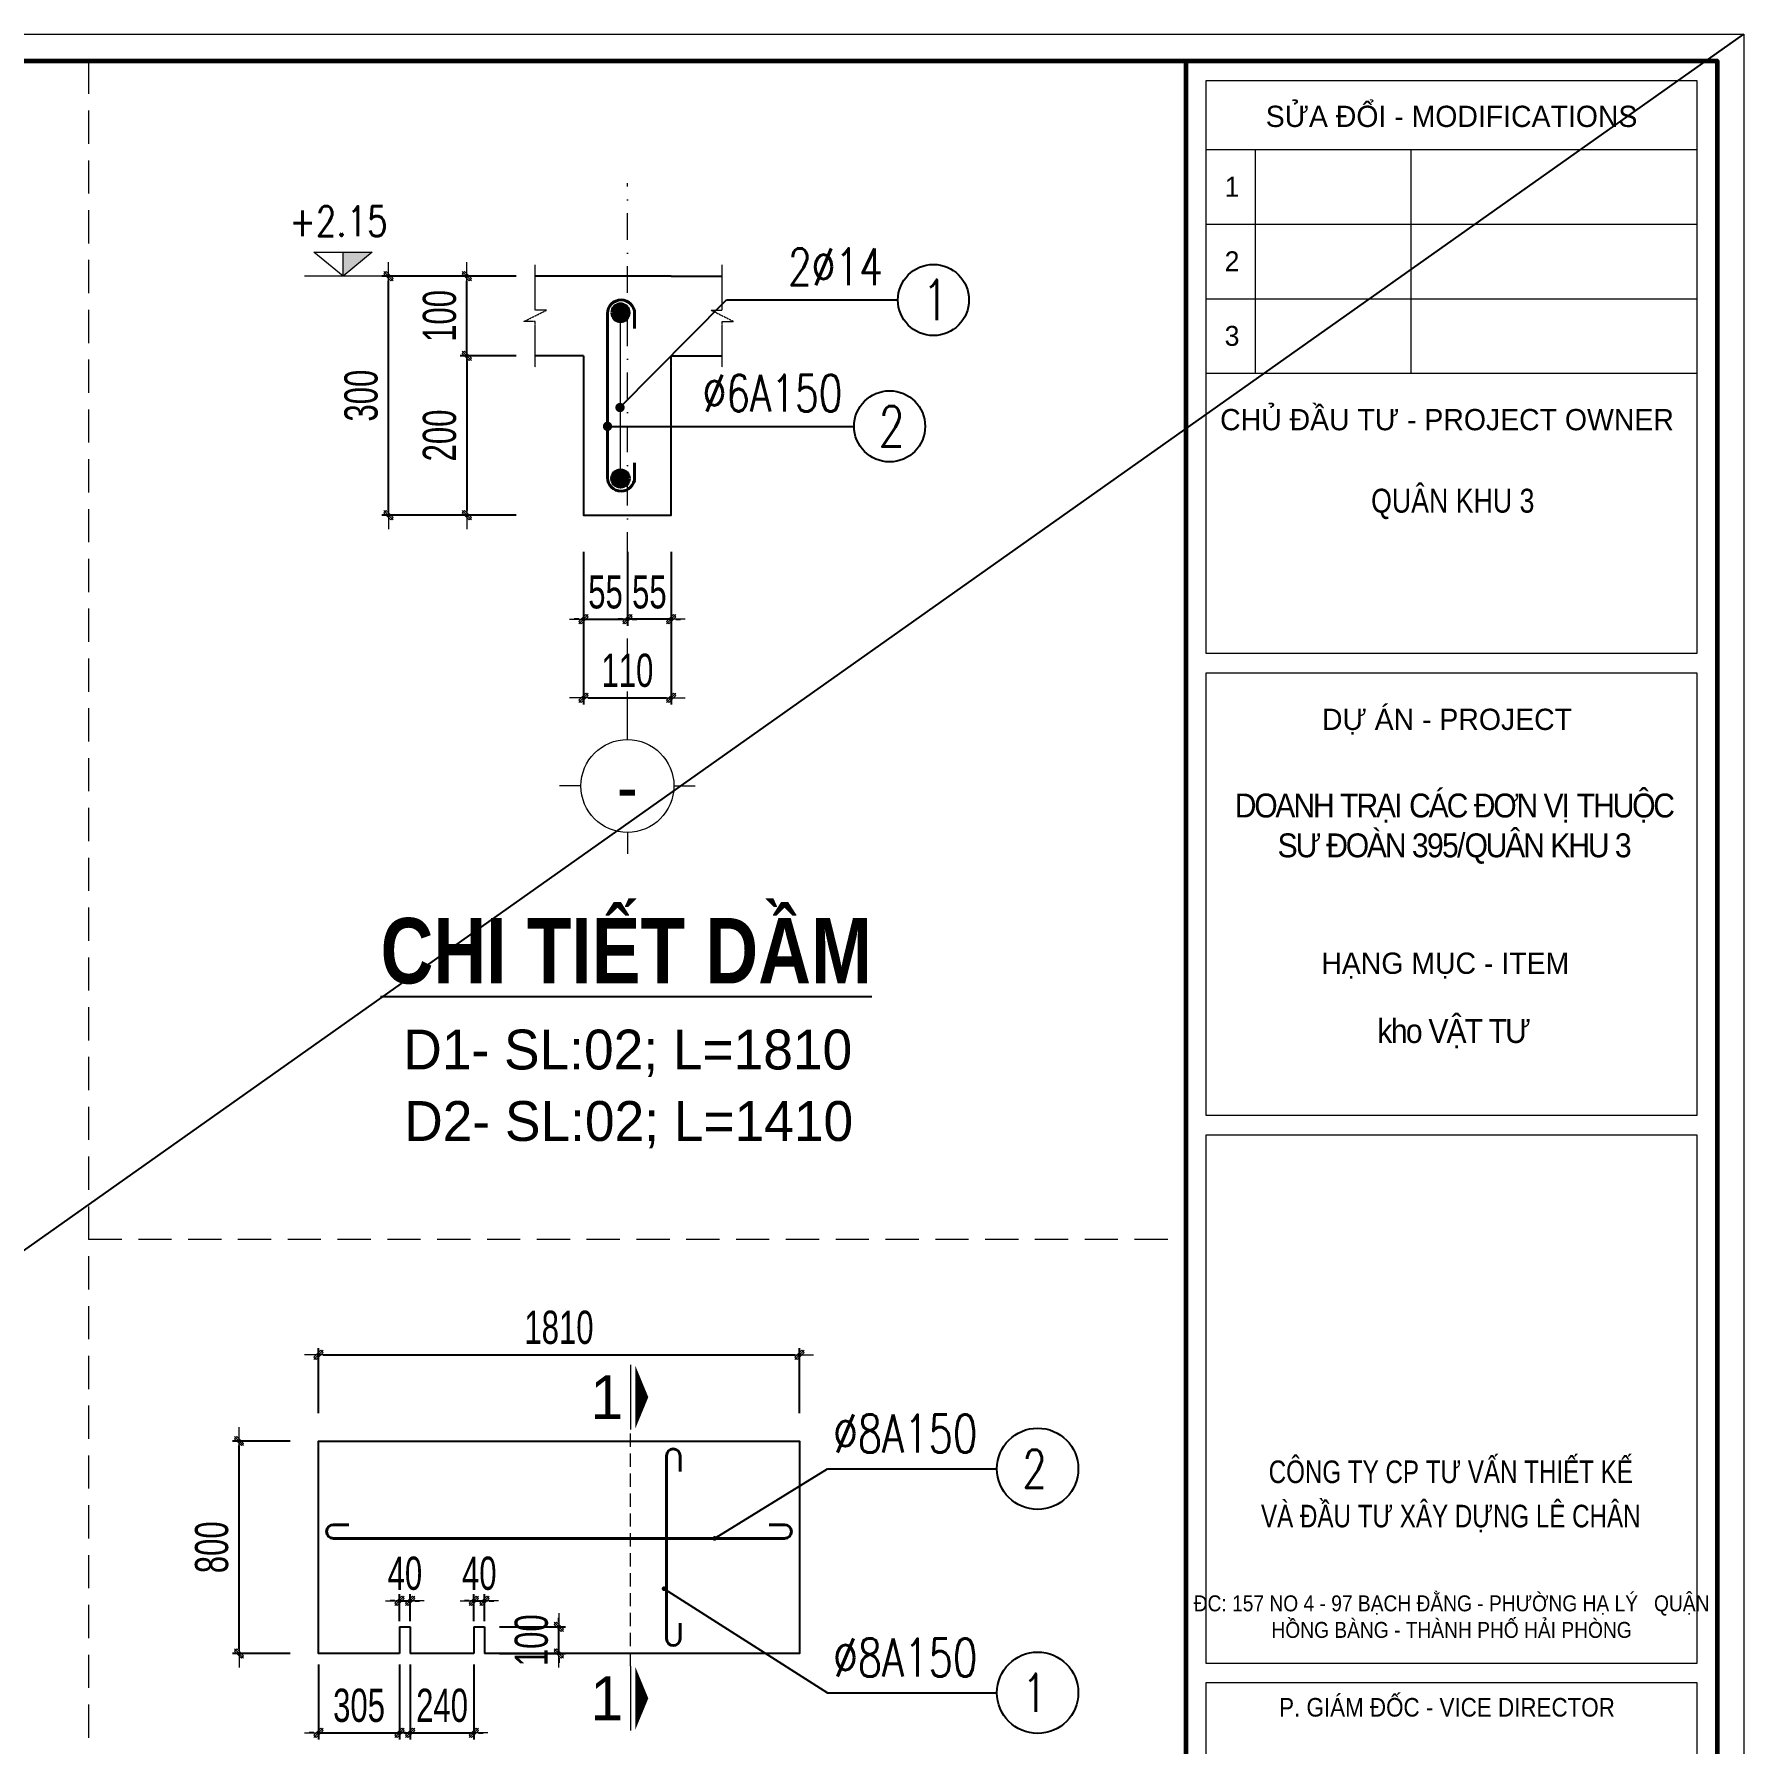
# Model space of a CAD drawing. Header units: millimetres. Extents: x -182770 to 489476, y -561170 to -280028.
# Drawn here: x 344441 to 350876, y -519024 to -512589 of the extents above; entities that cross this region are included whole.
import ezdxf
from ezdxf.enums import TextEntityAlignment as Align

# ---------------------------------------------------------------- set-up
doc = ezdxf.new("R2010")
doc.units = ezdxf.units.MM
doc.header["$MEASUREMENT"] = 0
doc.header["$PDMODE"] = 32
doc.linetypes.add('DASHDOT', pattern=[1, 0.5, -0.25, 0, -0.25])
doc.linetypes.add('HIDDEN', pattern=[0.375, 0.25, -0.125])
doc.layers.get('Defpoints').update_dxf_attribs({"color": 1})
for name, color, linetype, lineweight in [('08. Net Text', 3, 'Continuous', 13), ('Khungten_LCDI', 7, 'Continuous', 5), ('LC Dim', 8, 'Continuous', 18), ('LC ISO', 153, 'Continuous', 13), ('LC Khac', 4, 'Continuous', 9), ('LC MANH DUT', 35, 'HIDDEN', 5), ('LC Net dam2', 6, 'Continuous', 40), ('LC Net dam3', 1, 'Continuous', 60), ('LC Net manh', 133, 'Continuous', 5), ('LC Net thay', 63, 'Continuous', 25), ('LC Net truc', 79, 'DASHDOT', 13), ('LC Text1', 3, 'Continuous', 20), ('LC Text2', 7, 'Continuous', 25), ('MANH', 35, 'HIDDEN', 5)]:
    doc.layers.add(name, color=color, linetype=linetype, lineweight=lineweight)
doc.layers.add('KCS_Plotter', color=11, linetype='Continuous', plot=False)
doc.styles.add('HOATBIF', font='hoatbif.shx', dxfattribs={"width": 0.7})
doc.styles.add('Khungten', font='VHAVAN.TTF', dxfattribs={"width": 0.9, "height": 5000})
doc.styles.add('LC 1', font='VHAVANB.TTF')
doc.styles.add('LC 3', font='vnsimli.shx', dxfattribs={"width": 0.75})
doc.styles.add('LC3', font='VHARIALB.TTF', dxfattribs={"width": 0.8})
doc.styles.add('T1', font='Vnsimli.shx', dxfattribs={"width": 0.8})
doc.styles.add('Text Khung Ten', font='VHAVAN.TTF')
doc.styles.add('Title', font='VHBLACK.TTF', dxfattribs={"width": 0.8})
doc.dimstyles.new('1-100(1-50)', dxfattribs={"dimscale": 50, "dimtxt": 2.5, "dimasz": 0.35, "dimexe": 0.5, "dimexo": 0, "dimgap": 0.8, "dimtad": 1, "dimdec": 0, "dimzin": 0, "dimdsep": 46, "dimtxsty": 'HOATBIF', "dimblk1": 'DOT', "dimblk2": 'DOT', "dimsah": 1, "dimcen": -1, "dimdle": 1, "dimclrd": 256, "dimclre": 256, "dimclrt": 4, "dimadec": 3, "dimazin": 2, "dimtfac": 0.3333333333333333, "dimtdec": 0, "dimtix": 1, "dimtmove": 2, "dimatfit": 3, "dimldrblk": 'DOT', "dimfxl": 1, "dimtvp": 0.8333333333333334, "dimtolj": 1, "dimtzin": 0, "dimarcsym": 0})

# ---------------------------------------------------------------- blocks, each defined once
blk = doc.blocks.new('lcdi fix')
at = {"layer": 'Defpoints', "lineweight": 0}
blk.add_lwpolyline([(-1199.999999582767, -14849.99999999255), (-1199.999999582767, 14849.99999999255), (40799.99891111254, 14849.99999999255), (40799.99891111254, -14849.99999999255)], close=True, dxfattribs=at)
at = {"layer": 'Khungten_LCDI', "color": 5, "lineweight": 60}
blk.add_line((36600.02583062735, 14649.99999999255), (36600.02583062735, -14649.99999999255), dxfattribs=at)
at = {"layer": 'Khungten_LCDI', "color": 5, "lineweight": 25}
blk.add_line((40599.99900004354, -14649.99999999255), (40599.99900004354, 14649.99999999255), dxfattribs=at)
at = {"layer": 'Khungten_LCDI', "color": 9, "lineweight": 15}
for p, q in [((36750.02513940614, 13981.27512976249), (40449.99992020759, 13981.27512976249)), ((37122.65760470257, 13981.27512976249), (37122.65760470254, 12296.77231280552)), ((38292.76930031255, 13981.27512976249), (38292.76930031255, 12296.77231280552)), ((36750.02513940614, 13419.77419077684), (40449.99992021138, 13419.77419077684)), ((36750.02513940614, 12858.27325179118), (40449.99992021519, 12858.27325179118)), ((36750.02513940614, 12296.77231280552), (40449.99992021897, 12296.77231280552))]:
    blk.add_line(p, q, dxfattribs=at)
at = {"layer": 'Khungten_LCDI', "color": 5, "lineweight": 60}
blk.add_lwpolyline([(0, -14649.99999999255), (0, 14649.99999999255), (40599.99891117215, 14649.99999999255), (40599.99891117215, -14649.99999999255)], close=True, dxfattribs=at)
at = {"layer": 'Khungten_LCDI', "color": 9, "lineweight": 15}
for points in [[(36750.02513940614, 10190.36215135436), (40449.9999202339, 10190.36215135436), (40449.9999202041, 14500.00056800942), (36750.02513940614, 14500.00056800942)], [(36750.02496889672, 6711.542286322532), (40449.99974969468, 6711.542286322532), (40449.99974969468, 10040.36288679493), (36750.02496889672, 10040.36288679493)], [(36750.02502495137, 2587.221437875618), (40449.99980574933, 2587.221437875618), (40449.99980574933, 6561.543166530129), (36750.02502495137, 6561.543166530129)], [(36750.02502495137, 446.3150240202522), (40449.99980574933, 446.3150240202522), (40449.99980574933, 2437.222380185602), (36750.02502495137, 2437.222380185602)]]:
    blk.add_lwpolyline(points, close=True, dxfattribs=at)
at = {"color": 7, "style": 'Khungten'}
for s, p in [('söa ®æi - modifications', (38600.01252980512, 14151.4617836813)), ('chñ ®Çu t\xad - project owner', (38565.57125560918, 11868.2169807844)), ('dù ¸n - project', (38565.57108509979, 9611.80748452348)), ('h¹ng môc - item', (38552.46510473332, 7775.596831287228))]:
    blk.add_text(s, height=159.9999958502171, dxfattribs=at).set_placement(p, align=Align.CENTER)
at = {"color": 7}
for s, height, style, width, p in [('c«ng ty cp t\xad vÊn thiÕt kÕ', 169.9999955908556, 'Title', 0.8, (38594.21919414488, 3941.873595946599)), ('vµ ®Çu t\xad x©y dùng lª ch©n', 169.9999955908556, 'Title', 0.8, (38594.21919414488, 3608.587337957782)), ('P. gi¸m ®èc - VICE director', 139.9999963689399, 'Khungten', 0.9, (38565.57114115444, 2183.883514113128))]:
    blk.add_text(s, height=height, dxfattribs=dict(at, style=style, width=width)).set_placement(p, align=Align.CENTER)
at = {"color": 4, "char_height": 179.9999953314942, "attachment_point": 5, "style": 'Khungten'}
for s, insert, width in [('{\\f.VnArialH|b0|i0|c0|p34;\\W0.8;qu©n khu 3}', (38609.02527756968, 11313.04032045403), 2315.239174475153), ('{\\f.VnArialH|b0|i0|c0|p34;\\W0.9;\\T0.9;doanh tr¹i c¸c ®¬n vÞ thuéc s\xad ®oµn 395/qu©n khu 3}', (38616.59573447103, 8868.327071813743), 3461.974560685278), ('{\\f.VnArialH|b0|i0|c0|p34;\\T0.9;kho V\\fArial|b0|i0|c0|p34;ẬT TƯ}', (38609.02510706029, 7325.415664871041), 3712.55598912021)]:
    blk.add_mtext(s, dxfattribs=dict(at, insert=insert, width=width))
at = {"color": 7, "insert": (38600.01241535035, 3096.456882828323), "char_height": 120, "attachment_point": 2, "style": 'Khungten'}
blk.add_mtext_dynamic_manual_height_columns('®c: 157 no 4 - 97 b¹ch ®»ng - ph\xadêng h¹ lý   quËn hång bµng - thµnh phè h¶i phßng ', width=3886.568828173215, gutter_width=25, heights=[0], dxfattribs=at)
at = {"color": 7, "style": 'Khungten', "width": 0.8}
for tag, p in [('REVISION', (39498.75271332351, -10746.30395446718)), ('NGAYHT', (39546.07422497955, -11609.37091637403))]:
    blk.add_attdef(tag, text='', height=199.998925739526, dxfattribs=at).set_placement(p, align=Align.CENTER)
at = {"layer": '08. Net Text', "color": 7, "style": 'Text Khung Ten'}
blk.add_text('1', height=150, dxfattribs=at).set_placement((36891.65192946028, 13626.77405334987))
at = {"layer": '08. Net Text', "color": 7, "ltscale": 2, "style": 'Text Khung Ten'}
for s, p in [('2', (36891.65192946028, 13065.27311436422)), ('3', (36891.65192946028, 12503.77217537856))]:
    blk.add_text(s, height=150, dxfattribs=at).set_placement(p)
at = {"layer": 'LC Text1', "color": 3, "style": 'LC 1', "width": 1.834005631990714}
for tag, p, p2 in [('TENBANVE1', (36912.65773373929, -8885.760238945484), (40339.14503431407, -8885.760238945484)), ('TENBANVE2', (36912.65773373929, -9562.465564332902), (40339.14503431407, -9562.465564332902))]:
    blk.add_attdef(tag, text='', height=249.9999935159642, dxfattribs=at).set_placement(p, p2, align=Align.FIT)
at = {"layer": 'LC Text1', "style": 'Title', "width": 0.7}
blk.add_attdef('SOBANVE', text='', height=249.9999935159641, dxfattribs=at).set_placement((39561.98232412425, -13896.18071823567), align=Align.CENTER)
blk = doc.blocks.new('theptron1')
at = {"layer": 'LC Net dam3'}
for p, q in [((-0.5, 0), (0.5, 0)), ((-0.3535533905960619, 0.353553390592424), (0.3535533905960619, -0.353553390592424)), ((0.3535533905960619, 0.353553390592424), (-0.3535533905960619, -0.353553390592424)), ((0, 0.5), (0, -0.5))]:
    blk.add_line(p, q, dxfattribs=at)
blk.add_circle((0, 0), 0.4999999999978782, dxfattribs=at)
blk = doc.blocks.new('DOT')
at = {"layer": 'LC Dim'}
blk.add_line((-3, 0), (3, 0), dxfattribs=at)
at = {"layer": 'LC Dim', "color": 4}
blk.add_line((-1, -1), (1, 1), dxfattribs=at)
blk.add_lwpolyline([(0.5, 1), (-1, -0.5), (-0.5, -1), (1, 0.5)], close=True, dxfattribs=at)
blk = doc.blocks.new('*D787')
at = {"layer": 'Defpoints', "color": 0, "ltscale": 2, "transparency": 16777216}
for p in [(346509.0225716418, -514537.831258396), (346674.0225716418, -514537.831258396), (346674.0225716418, -514791.3373435978)]:
    blk.add_point(p, dxfattribs=at)
at = {"layer": 'LC Dim', "lineweight": -2, "ltscale": 2, "transparency": 16777216}
for p, q in [((346509.0225716418, -514537.831258396), (346509.0225716418, -514816.3373435978)), ((346674.0225716418, -514537.831258396), (346674.0225716418, -514816.3373435978)), ((346491.5225716418, -514791.3373435978), (346474.0225716418, -514791.3373435978)), ((346509.0225716418, -514791.3373435978), (346674.0225716418, -514791.3373435978)), ((346691.5225716418, -514791.3373435978), (346709.0225716418, -514791.3373435978))]:
    blk.add_line(p, q, dxfattribs=at)
at = {"layer": 'LC Dim', "lineweight": -2, "ltscale": 2, "transparency": 16777216, "xscale": 17.5, "yscale": 17.5, "zscale": 17.5}
blk.add_blockref('DOT', (346509.0225716418, -514791.3373435978), dxfattribs=at)
at = {"layer": 'LC Dim', "lineweight": -2, "ltscale": 2, "transparency": 16777216, "xscale": 17.5, "yscale": 17.5, "zscale": 17.5, "rotation": 180}
blk.add_blockref('DOT', (346674.0225716418, -514791.3373435978), dxfattribs=at)
at = {"layer": 'LC Dim', "color": 4, "ltscale": 2, "transparency": 16777216, "insert": (346591.5225716418, -514688.8373435978), "char_height": 125, "attachment_point": 5, "style": 'HOATBIF'}
blk.add_mtext('\\A1;55', dxfattribs=at)
blk = doc.blocks.new('_Dot')
at = {"color": 0, "linetype": 'ByBlock', "lineweight": -2}
blk.add_line((-0.5, 0), (-1, 0), dxfattribs=at)
at = {"color": 0, "linetype": 'ByBlock', "const_width": 0.5}
blk.add_lwpolyline([(-0.25, 0, 1), (0.25, 0, 1)], format="xyb", close=True, dxfattribs=at)
blk = doc.blocks.new('*D788')
at = {"layer": 'Defpoints', "color": 0, "ltscale": 2, "transparency": 16777216}
for p in [(346509.0225716418, -514537.831258396), (346839.0225716418, -514537.831258396), (346839.0225716418, -515086.5701054)]:
    blk.add_point(p, dxfattribs=at)
at = {"layer": 'LC Dim', "lineweight": -2, "ltscale": 2, "transparency": 16777216}
for p, q in [((346509.0225716418, -514537.831258396), (346509.0225716418, -515111.5701054)), ((346839.0225716418, -514537.831258396), (346839.0225716418, -515111.5701054)), ((346526.5225716418, -515086.5701054), (346821.5225716418, -515086.5701054))]:
    blk.add_line(p, q, dxfattribs=at)
at = {"layer": 'LC Dim', "lineweight": -2, "ltscale": 2, "transparency": 16777216, "xscale": 17.5, "yscale": 17.5, "zscale": 17.5, "rotation": 180}
blk.add_blockref('DOT', (346509.0225716418, -515086.5701054), dxfattribs=at)
at = {"layer": 'LC Dim', "lineweight": -2, "ltscale": 2, "transparency": 16777216, "xscale": 17.5, "yscale": 17.5, "zscale": 17.5}
blk.add_blockref('DOT', (346839.0225716418, -515086.5701054), dxfattribs=at)
at = {"layer": 'LC Dim', "color": 4, "ltscale": 2, "transparency": 16777216, "insert": (346674.0225716418, -514984.0701054), "char_height": 125, "attachment_point": 5, "style": 'HOATBIF'}
blk.add_mtext('\\A1;110', dxfattribs=at)
blk = doc.blocks.new('*D789')
at = {"layer": 'Defpoints', "color": 0, "ltscale": 2, "transparency": 16777216}
for p in [(346069.5948714311, -513499.3746924115), (346255.5115291254, -513499.3746924115), (346255.511529125, -513799.3746924115)]:
    blk.add_point(p, dxfattribs=at)
at = {"layer": 'LC Dim', "lineweight": -2, "ltscale": 2, "transparency": 16777216}
for p, q in [((346255.5115291254, -513499.3746924115), (346044.5948714311, -513499.3746924115)), ((346069.5948714311, -513781.8746924115), (346069.5948714311, -513516.8746924115)), ((346255.511529125, -513799.3746924115), (346044.5948714311, -513799.3746924115))]:
    blk.add_line(p, q, dxfattribs=at)
at = {"layer": 'LC Dim', "lineweight": -2, "ltscale": 2, "transparency": 16777216, "xscale": 17.5, "yscale": 17.5, "zscale": 17.5}
for p, rotation in [((346069.5948714311, -513499.3746924115), 90), ((346069.5948714311, -513799.3746924115), 270)]:
    blk.add_blockref('DOT', p, dxfattribs=dict(at, rotation=rotation))
at = {"layer": 'LC Dim', "color": 4, "ltscale": 2, "transparency": 16777216, "insert": (345967.0948714308, -513649.3746924114), "char_height": 125, "attachment_point": 5, "rotation": 90, "style": 'HOATBIF'}
blk.add_mtext('\\A1;100', dxfattribs=at)
blk = doc.blocks.new('*D790')
at = {"layer": 'Defpoints', "color": 0, "ltscale": 2, "transparency": 16777216}
for p in [(345774.3621096287, -513499.3746924115), (346255.5115291252, -513499.3746924115), (346255.5115291247, -514399.3746924115)]:
    blk.add_point(p, dxfattribs=at)
at = {"layer": 'LC Dim', "lineweight": -2, "ltscale": 2, "transparency": 16777216}
for p, q in [((346255.5115291252, -513499.3746924115), (345749.3621096287, -513499.3746924115)), ((345774.3621096287, -514381.8746924115), (345774.3621096287, -513516.8746924115)), ((346255.5115291247, -514399.3746924115), (345749.3621096287, -514399.3746924115))]:
    blk.add_line(p, q, dxfattribs=at)
at = {"layer": 'LC Dim', "lineweight": -2, "ltscale": 2, "transparency": 16777216, "xscale": 17.5, "yscale": 17.5, "zscale": 17.5}
for p, rotation in [((345774.3621096287, -513499.3746924115), 90), ((345774.3621096287, -514399.3746924115), 270)]:
    blk.add_blockref('DOT', p, dxfattribs=dict(at, rotation=rotation))
at = {"layer": 'LC Dim', "color": 4, "ltscale": 2, "transparency": 16777216, "insert": (345671.8621096284, -513949.3746924114), "char_height": 125, "attachment_point": 5, "rotation": 90, "style": 'HOATBIF'}
blk.add_mtext('\\A1;300', dxfattribs=at)
blk = doc.blocks.new('TIEUDE1')
at = {"layer": 'LC Text2', "color": 7, "style": 'LC 1'}
blk.add_attdef('TIªU§Ò', text='', height=5, dxfattribs=at).set_placement((0, 0), align=Align.BOTTOM_CENTER)
blk.add_attdef('TL', text='', height=3, dxfattribs=at).set_placement((0, -2), align=Align.TOP_CENTER)
blk = doc.blocks.new('*D791')
at = {"layer": 'Defpoints', "color": 0, "ltscale": 2, "transparency": 16777216}
for p in [(346255.5115291247, -513799.3746924115), (346069.5948714311, -514399.3746924115), (346226.2307743886, -514399.3746924115)]:
    blk.add_point(p, dxfattribs=at)
at = {"layer": 'LC Dim', "lineweight": -2, "ltscale": 2, "transparency": 16777216}
for p, q in [((346255.5115291247, -513799.3746924115), (346044.5948714311, -513799.3746924115)), ((346069.5948714311, -513816.8746924115), (346069.5948714311, -514381.8746924115)), ((346226.2307743886, -514399.3746924115), (346044.5948714311, -514399.3746924115))]:
    blk.add_line(p, q, dxfattribs=at)
at = {"layer": 'LC Dim', "lineweight": -2, "ltscale": 2, "transparency": 16777216, "xscale": 17.5, "yscale": 17.5, "zscale": 17.5}
for p, rotation in [((346069.5948714311, -513799.3746924115), 90), ((346069.5948714311, -514399.3746924115), 270)]:
    blk.add_blockref('DOT', p, dxfattribs=dict(at, rotation=rotation))
at = {"layer": 'LC Dim', "color": 4, "ltscale": 2, "transparency": 16777216, "insert": (345967.0948714308, -514099.3746924114), "char_height": 125, "attachment_point": 5, "rotation": 90, "style": 'HOATBIF'}
blk.add_mtext('\\A1;200', dxfattribs=at)
blk = doc.blocks.new('TTRUC')
at = {"layer": 'LC ISO'}
for p, q in [((0, 6.94551799677526), (0, 10.13175513561828)), ((-6.94551799677526, 0), (-10.13175513561828, 0)), ((6.94551799677526, 0), (10.13175513561828, 0)), ((0, -6.94551799677526), (0, -10.13175513561828))]:
    blk.add_line(p, q, dxfattribs=at)
at = {"layer": 'LC Net manh'}
blk.add_circle((0, 0), 6.94551799677526, dxfattribs=at)
blk = doc.blocks.new('*D792')
at = {"layer": 'Defpoints', "color": 0, "ltscale": 2, "transparency": 16777216}
for p in [(346674.0225716418, -514537.831258396), (346839.0225716418, -514537.831258396), (346674.0225716418, -514791.3373435978)]:
    blk.add_point(p, dxfattribs=at)
at = {"layer": 'LC Dim', "lineweight": -2, "ltscale": 2, "transparency": 16777216}
for p, q in [((346674.0225716418, -514537.831258396), (346674.0225716418, -514816.3373435978)), ((346839.0225716418, -514537.831258396), (346839.0225716418, -514816.3373435978)), ((346656.5225716418, -514791.3373435978), (346639.0225716418, -514791.3373435978)), ((346839.0225716418, -514791.3373435978), (346674.0225716418, -514791.3373435978)), ((346856.5225716418, -514791.3373435978), (346874.0225716418, -514791.3373435978))]:
    blk.add_line(p, q, dxfattribs=at)
at = {"layer": 'LC Dim', "lineweight": -2, "ltscale": 2, "transparency": 16777216, "xscale": 17.5, "yscale": 17.5, "zscale": 17.5}
blk.add_blockref('DOT', (346674.0225716418, -514791.3373435978), dxfattribs=at)
at = {"layer": 'LC Dim', "lineweight": -2, "ltscale": 2, "transparency": 16777216, "xscale": 17.5, "yscale": 17.5, "zscale": 17.5, "rotation": 180}
blk.add_blockref('DOT', (346839.0225716418, -514791.3373435978), dxfattribs=at)
at = {"layer": 'LC Dim', "color": 4, "ltscale": 2, "transparency": 16777216, "insert": (346756.5225716418, -514688.8373435978), "char_height": 125, "attachment_point": 5, "style": 'HOATBIF'}
blk.add_mtext('\\A1;55', dxfattribs=at)
blk = doc.blocks.new('Caodo1')
at = {"layer": 'LC Text1'}
blk.add_hatch(color=4, dxfattribs=at).paths.add_polyline_path([(3.638e-12, 200.210680454169), (3.638e-12, 3.2e-15), (243.3882687822297, 200.210680454169)])
at = {"layer": 'LC Text1', "color": 4}
for p, q in [((3.638e-12, 0), (3.638e-12, 200.2106804541654)), ((323.6303984126134, 0), (-323.6303984126098, 0))]:
    blk.add_line(p, q, dxfattribs=at)
blk.add_lwpolyline([(-243.3882687822297, 200.210680454169), (243.3882687822297, 200.210680454169), (3.638e-12, 0), (3.638e-12, 0)], close=True, dxfattribs=at)
at = {"layer": 'LC Text1', "color": 4, "style": 'T1', "width": 0.8}
blk.add_attdef('%%P0,00', text='', height=250, dxfattribs=at).set_placement((-39.04586973765618, 459.5053816559738), align=Align.MIDDLE_CENTER)
blk = doc.blocks.new('*D793')
at = {"layer": 'Defpoints', "color": 0, "ltscale": 2, "transparency": 16777216}
for p in [(345211.9461017566, -517884.5031517232), (345404.7889145282, -517884.5031517232), (345404.7889145286, -518684.5031517232)]:
    blk.add_point(p, dxfattribs=at)
at = {"layer": 'LC Dim', "lineweight": -2, "ltscale": 2, "transparency": 16777216}
for p, q in [((345404.7889145282, -517884.5031517232), (345186.9461017566, -517884.5031517232)), ((345211.9461017566, -518667.0031517232), (345211.9461017566, -517902.0031517232)), ((345404.7889145286, -518684.5031517232), (345186.9461017566, -518684.5031517232))]:
    blk.add_line(p, q, dxfattribs=at)
at = {"layer": 'LC Dim', "lineweight": -2, "ltscale": 2, "transparency": 16777216, "xscale": 17.5, "yscale": 17.5, "zscale": 17.5}
for p, rotation in [((345211.9461017566, -517884.5031517232), 90), ((345211.9461017566, -518684.5031517232), 270)]:
    blk.add_blockref('DOT', p, dxfattribs=dict(at, rotation=rotation))
at = {"layer": 'LC Dim', "color": 4, "ltscale": 2, "transparency": 16777216, "insert": (345109.4461017564, -518284.5031517232), "char_height": 125, "attachment_point": 5, "rotation": 90, "style": 'HOATBIF'}
blk.add_mtext('\\A1;800', dxfattribs=at)
blk = doc.blocks.new('*D794')
at = {"layer": 'Defpoints', "color": 0, "ltscale": 2, "transparency": 16777216}
for p in [(347321.3168740476, -517559.883580054), (345511.3168740476, -517780.2335297031), (347321.3168740476, -517780.2335297031)]:
    blk.add_point(p, dxfattribs=at)
at = {"layer": 'LC Dim', "lineweight": -2, "ltscale": 2, "transparency": 16777216}
for p, q in [((345511.3168740476, -517780.2335297031), (345511.3168740476, -517534.883580054)), ((347321.3168740476, -517780.2335297031), (347321.3168740476, -517534.883580054)), ((345528.8168740476, -517559.883580054), (347303.8168740476, -517559.883580054))]:
    blk.add_line(p, q, dxfattribs=at)
at = {"layer": 'LC Dim', "lineweight": -2, "ltscale": 2, "transparency": 16777216, "xscale": 17.5, "yscale": 17.5, "zscale": 17.5, "rotation": 180}
blk.add_blockref('DOT', (345511.3168740476, -517559.883580054), dxfattribs=at)
at = {"layer": 'LC Dim', "lineweight": -2, "ltscale": 2, "transparency": 16777216, "xscale": 17.5, "yscale": 17.5, "zscale": 17.5}
blk.add_blockref('DOT', (347321.3168740476, -517559.883580054), dxfattribs=at)
at = {"layer": 'LC Dim', "color": 4, "ltscale": 2, "transparency": 16777216, "insert": (346416.3168740476, -517457.383580054), "char_height": 125, "attachment_point": 5, "style": 'HOATBIF'}
blk.add_mtext('\\A1;1810', dxfattribs=at)
blk = doc.blocks.new('*D795')
at = {"layer": 'Defpoints', "color": 0, "ltscale": 2, "transparency": 16777216}
for p in [(345511.3168740476, -518725.3873727965), (345816.3168740476, -518725.3873727965), (345816.3168740476, -518982.7518531429)]:
    blk.add_point(p, dxfattribs=at)
at = {"layer": 'LC Dim', "lineweight": -2, "ltscale": 2, "transparency": 16777216}
for p, q in [((345511.3168740476, -518725.3873727965), (345511.3168740476, -519007.7518531429)), ((345816.3168740476, -518725.3873727965), (345816.3168740476, -519007.7518531429)), ((345493.8168740476, -518982.7518531429), (345476.3168740476, -518982.7518531429)), ((345511.3168740476, -518982.7518531429), (345816.3168740476, -518982.7518531429)), ((345833.8168740476, -518982.7518531429), (345851.3168740476, -518982.7518531429))]:
    blk.add_line(p, q, dxfattribs=at)
at = {"layer": 'LC Dim', "lineweight": -2, "ltscale": 2, "transparency": 16777216, "xscale": 17.5, "yscale": 17.5, "zscale": 17.5}
blk.add_blockref('DOT', (345511.3168740476, -518982.7518531429), dxfattribs=at)
at = {"layer": 'LC Dim', "lineweight": -2, "ltscale": 2, "transparency": 16777216, "xscale": 17.5, "yscale": 17.5, "zscale": 17.5, "rotation": 180}
blk.add_blockref('DOT', (345816.3168740476, -518982.7518531429), dxfattribs=at)
at = {"layer": 'LC Dim', "color": 4, "ltscale": 2, "transparency": 16777216, "insert": (345663.8168740476, -518880.2518531429), "char_height": 125, "attachment_point": 5, "style": 'HOATBIF'}
blk.add_mtext('\\A1;305', dxfattribs=at)
blk = doc.blocks.new('*D796')
at = {"layer": 'Defpoints', "color": 0, "ltscale": 2, "transparency": 16777216}
for p in [(345856.3168740476, -518485.646000986), (345816.3168740476, -518562.8217972334), (345856.3168740476, -518562.8217972334)]:
    blk.add_point(p, dxfattribs=at)
at = {"layer": 'LC Dim', "lineweight": -2, "ltscale": 2, "transparency": 16777216}
for p, q in [((345798.8168740476, -518485.646000986), (345781.3168740476, -518485.646000986)), ((345816.3168740476, -518562.8217972334), (345816.3168740476, -518460.646000986)), ((345816.3168740476, -518485.646000986), (345856.3168740476, -518485.646000986)), ((345856.3168740476, -518562.8217972334), (345856.3168740476, -518460.646000986)), ((345873.8168740476, -518485.646000986), (345891.3168740476, -518485.646000986))]:
    blk.add_line(p, q, dxfattribs=at)
at = {"layer": 'LC Dim', "lineweight": -2, "ltscale": 2, "transparency": 16777216, "xscale": 17.5, "yscale": 17.5, "zscale": 17.5}
blk.add_blockref('DOT', (345816.3168740476, -518485.646000986), dxfattribs=at)
at = {"layer": 'LC Dim', "lineweight": -2, "ltscale": 2, "transparency": 16777216, "xscale": 17.5, "yscale": 17.5, "zscale": 17.5, "rotation": 180}
blk.add_blockref('DOT', (345856.3168740476, -518485.646000986), dxfattribs=at)
at = {"layer": 'LC Dim', "color": 4, "ltscale": 2, "transparency": 16777216, "insert": (345836.3168740476, -518383.146000986), "char_height": 125, "attachment_point": 5, "style": 'HOATBIF'}
blk.add_mtext('\\A1;40', dxfattribs=at)
blk = doc.blocks.new('*D797')
at = {"layer": 'Defpoints', "color": 0, "ltscale": 2, "transparency": 16777216}
for p in [(346136.3168740476, -518485.646000986), (346096.3168740476, -518562.8217972334), (346136.3168740476, -518562.8217972334)]:
    blk.add_point(p, dxfattribs=at)
at = {"layer": 'LC Dim', "lineweight": -2, "ltscale": 2, "transparency": 16777216}
for p, q in [((346078.8168740476, -518485.646000986), (346061.3168740476, -518485.646000986)), ((346096.3168740476, -518562.8217972334), (346096.3168740476, -518460.646000986)), ((346096.3168740476, -518485.646000986), (346136.3168740476, -518485.646000986)), ((346136.3168740476, -518562.8217972334), (346136.3168740476, -518460.646000986)), ((346153.8168740476, -518485.646000986), (346171.3168740476, -518485.646000986))]:
    blk.add_line(p, q, dxfattribs=at)
at = {"layer": 'LC Dim', "lineweight": -2, "ltscale": 2, "transparency": 16777216, "xscale": 17.5, "yscale": 17.5, "zscale": 17.5}
blk.add_blockref('DOT', (346096.3168740476, -518485.646000986), dxfattribs=at)
at = {"layer": 'LC Dim', "lineweight": -2, "ltscale": 2, "transparency": 16777216, "xscale": 17.5, "yscale": 17.5, "zscale": 17.5, "rotation": 180}
blk.add_blockref('DOT', (346136.3168740476, -518485.646000986), dxfattribs=at)
at = {"layer": 'LC Dim', "color": 4, "ltscale": 2, "transparency": 16777216, "insert": (346116.3168740476, -518383.146000986), "char_height": 125, "attachment_point": 5, "style": 'HOATBIF'}
blk.add_mtext('\\A1;40', dxfattribs=at)
blk = doc.blocks.new('*D798')
at = {"layer": 'Defpoints', "color": 0, "ltscale": 2, "transparency": 16777216}
for p in [(345856.3168740476, -518725.3873727965), (346096.3168740476, -518725.3873727965), (346096.3168740476, -518982.7518531429)]:
    blk.add_point(p, dxfattribs=at)
at = {"layer": 'LC Dim', "lineweight": -2, "ltscale": 2, "transparency": 16777216}
for p, q in [((345856.3168740476, -518725.3873727965), (345856.3168740476, -519007.7518531429)), ((346096.3168740476, -518725.3873727965), (346096.3168740476, -519007.7518531429)), ((345838.8168740476, -518982.7518531429), (345821.3168740476, -518982.7518531429)), ((345856.3168740476, -518982.7518531429), (346096.3168740476, -518982.7518531429)), ((346113.8168740476, -518982.7518531429), (346131.3168740476, -518982.7518531429))]:
    blk.add_line(p, q, dxfattribs=at)
at = {"layer": 'LC Dim', "lineweight": -2, "ltscale": 2, "transparency": 16777216, "xscale": 17.5, "yscale": 17.5, "zscale": 17.5}
blk.add_blockref('DOT', (345856.3168740476, -518982.7518531429), dxfattribs=at)
at = {"layer": 'LC Dim', "lineweight": -2, "ltscale": 2, "transparency": 16777216, "xscale": 17.5, "yscale": 17.5, "zscale": 17.5, "rotation": 180}
blk.add_blockref('DOT', (346096.3168740476, -518982.7518531429), dxfattribs=at)
at = {"layer": 'LC Dim', "color": 4, "ltscale": 2, "transparency": 16777216, "insert": (345976.3168740476, -518880.2518531429), "char_height": 125, "attachment_point": 5, "style": 'HOATBIF'}
blk.add_mtext('\\A1;240', dxfattribs=at)
blk = doc.blocks.new('*D799')
at = {"layer": 'Defpoints', "color": 0, "ltscale": 2, "transparency": 16777216}
for p in [(346193.0012901322, -518584.5031517232), (346415.2646171332, -518584.5031517232), (346193.0012901322, -518684.5031517232)]:
    blk.add_point(p, dxfattribs=at)
at = {"layer": 'LC Dim', "lineweight": -2, "ltscale": 2, "transparency": 16777216}
for p, q in [((346415.2646171332, -518567.0031517232), (346415.2646171332, -518549.5031517232)), ((346193.0012901322, -518584.5031517232), (346440.2646171332, -518584.5031517232)), ((346415.2646171332, -518684.5031517232), (346415.2646171332, -518584.5031517232)), ((346193.0012901322, -518684.5031517232), (346440.2646171332, -518684.5031517232)), ((346415.2646171332, -518702.0031517232), (346415.2646171332, -518719.5031517232))]:
    blk.add_line(p, q, dxfattribs=at)
at = {"layer": 'LC Dim', "lineweight": -2, "ltscale": 2, "transparency": 16777216, "xscale": 17.5, "yscale": 17.5, "zscale": 17.5}
for p, rotation in [((346415.2646171332, -518584.5031517232), 270), ((346415.2646171332, -518684.5031517232), 90)]:
    blk.add_blockref('DOT', p, dxfattribs=dict(at, rotation=rotation))
at = {"layer": 'LC Dim', "color": 4, "ltscale": 2, "transparency": 16777216, "insert": (346312.764617133, -518634.5031517232), "char_height": 125, "attachment_point": 5, "rotation": 90, "style": 'HOATBIF'}
blk.add_mtext('\\A1;100', dxfattribs=at)

msp = doc.modelspace()

# ---------------------------------------------------------------- linework, layer by layer
at = {"layer": 'KCS_Plotter', "ltscale": 250}
msp.add_line((329876.1092233721, -527438.8014171033), (350876.1086787199, -512588.8014171112), dxfattribs=at)
at = {"layer": 'LC Dim', "ltscale": 2}
msp.add_line((346647.892241997, -514231.284384301), (346647.8922419944, -513667.4650005208), dxfattribs=at)
at = {"layer": 'LC Khac', "color": 1, "ltscale": 2}
for p, q in [((346685.5727089309, -517598.0140496605), (346685.5727089313, -517840.7465310246)), ((346685.5727089309, -518731.8124967802), (346685.5727089313, -518974.5449781444))]:
    msp.add_line(p, q, dxfattribs=at)
for points in [[(346752.5776259634, -517719.3802903398, 0, 235.7142857147439, 0), (346703.8651416356, -517719.3802903398, 137.5000000002673, 137.5000000002673, 0)], [(346752.5776259634, -518853.1787374595, 0, 235.7142857147439, 0), (346703.8651416356, -518853.1787374595, 137.5000000002673, 137.5000000002673, 0)]]:
    msp.add_lwpolyline(points, format="xyseb", dxfattribs=at)
at = {"layer": 'LC MANH DUT', "ltscale": 500}
for p, q in [((344645.5034853363, -512688.801417111), (344645.5034853363, -522111.8636924883)), ((344645.5034853363, -517124.6628761581), (348776.1221384772, -517124.6628761581))]:
    msp.add_line(p, q, dxfattribs=at)
at = {"layer": 'LC MANH DUT', "ltscale": 200}
msp.add_line((346685.5727089309, -518731.8124967802), (346685.5727089313, -517840.7465310246), dxfattribs=at)
at = {"layer": 'LC Net dam2'}
for p, q in [((346599.0225716418, -513640.4026305122), (346599.0225716418, -514258.34675431)), ((346701.078447844, -513696.358407745), (346701.078447844, -513640.4026305122)), ((346701.078447844, -514202.3909770772), (346701.078447844, -514258.34675431))]:
    msp.add_line(p, q, dxfattribs=at)
at = {"layer": 'LC Net dam2', "ltscale": 2}
for points in [[(346872.3480679654, -517998.9524939492), (346872.3480679652, -517940.1966539492, 0.9999999999999999), (346820.9610635129, -517940.1966539492), (346820.9610635213, -518628.8096494966, 1), (346872.348067974, -518628.8096494966), (346872.348067974, -518570.0538094964)], [(345625.7662162737, -518199.6926437342), (345567.0103762737, -518199.6926437342, 0.9999999999999999), (345567.0103762737, -518251.0796481865), (347265.6233718212, -518251.0796481781, 1), (347265.6233718212, -518199.6926437256), (347206.867531821, -518199.6926437256)]]:
    msp.add_lwpolyline(points, format="xyb", dxfattribs=at)
at = {"layer": 'LC Net dam2'}
for centre, radius, start, end in [((346650.0505097428, -513640.4026305122), 51.02793810103321, 90, 180), ((346650.050509743, -513640.4026305122), 51.02793810114963, 0, 90), ((346650.050509743, -514258.34675431), 51.02793810114963, 180, 270), ((346650.050509743, -514258.34675431), 51.02793810114963, 270, 0)]:
    msp.add_arc(centre, radius, start, end, dxfattribs=at)
at = {"layer": 'LC Net thay', "linetype": 'Continuous', "ltscale": 1000}
for p, q in [((346509.0225716418, -513499.3746924112), (346326.301004021, -513499.3746924112)), ((346839.0225716418, -513499.3746924112), (347030.8417996958, -513499.3746924112)), ((346509.0225716418, -513799.3746924112), (346326.301004021, -513799.3746924112)), ((346839.0225716418, -513799.3746924112), (347030.8417996958, -513799.3746924112))]:
    msp.add_line(p, q, dxfattribs=at)
at = {"layer": 'LC Net thay', "ltscale": 200}
for p, q in [((345816.3168740476, -518584.503151723), (345816.3168740476, -518684.503151723)), ((345816.3168740476, -518584.503151723), (345856.3168740476, -518584.503151723)), ((345856.3168740476, -518584.503151723), (345856.3168740476, -518684.503151723)), ((346096.3168740476, -518584.503151723), (346096.3168740476, -518684.503151723)), ((346096.3168740476, -518584.503151723), (346136.3168740476, -518584.503151723)), ((346136.3168740476, -518584.503151723), (346136.3168740476, -518684.503151723))]:
    msp.add_line(p, q, dxfattribs=at)
at = {"layer": 'LC Net thay', "linetype": 'Continuous', "ltscale": 1000}
for points in [[(346839.0225716418, -513499.3746924112), (346509.0225716418, -513499.3746924112)], [(346509.0225716418, -513799.3746924112), (346509.0225716418, -514399.3746924112), (346839.0225716418, -514399.3746924112), (346839.0225716418, -513799.3746924112)]]:
    msp.add_lwpolyline(points, dxfattribs=at)
at = {"layer": 'LC Net thay', "ltscale": 200}
for points in [[(345816.3168740476, -518684.503151723), (345511.3168740476, -518684.503151723), (345511.3168740476, -517884.503151723), (347321.3168740476, -517884.503151723), (347321.3168740476, -518684.503151723), (346136.3168740476, -518684.503151723)], [(346096.3168740476, -518684.503151723), (345856.3168740476, -518684.503151723)]]:
    msp.add_lwpolyline(points, dxfattribs=at)
at = {"layer": 'LC Net truc', "ltscale": 200}
msp.add_line((346674.0225716418, -515163.2784265183), (346674.0225716418, -513150.1438062492), dxfattribs=at)
at = {"layer": 'LC Text2', "ltscale": 100}
for centre in [(347825.8357055858, -513589.3836825747), (347660.8357055858, -514064.9811728125)]:
    msp.add_circle(centre, 133.765917908898, dxfattribs=at)
at = {"layer": 'LC Text2', "linetype": 'ByBlock'}
for centre in [(348218.0620059812, -517989.1747904437), (348218.0620059812, -518832.17491069)]:
    msp.add_circle(centre, 153.0282061185872, dxfattribs=at)
at = {"layer": 'MANH', "ltscale": 2}
for points in [[(346326.301004021, -513842.2318352683), (346326.301004021, -513670.8032638399), (346283.443861164, -513670.8032638399), (346369.1581468783, -513627.9461209826), (346326.301004021, -513627.9461209826), (346326.301004021, -513456.5175495542)], [(347030.8417996958, -513842.2318352683), (347030.8417996958, -513670.8032638399), (347073.6989425528, -513670.8032638399), (346987.9846568388, -513627.9461209826), (347030.8417996958, -513627.9461209826), (347030.8417996958, -513456.5175495542)]]:
    msp.add_lwpolyline(points, dxfattribs=at)

# ---------------------------------------------------------------- block references
at = {"layer": 'LC Dim', "xscale": -60.00000000069849, "yscale": 60.00000000069849, "zscale": 60.00000000064909}
msp.add_blockref('theptron1', (346647.8922419942, -513637.4650005205), dxfattribs=at)
at = {"layer": 'LC Dim', "xscale": 60.00000000069849, "yscale": 60.00000000069849, "zscale": 60.00000000069849, "rotation": 180.0000000004822}
msp.add_blockref('theptron1', (346647.8922419972, -514261.2843843012), dxfattribs=at)
at = {"layer": 'LC ISO', "xscale": 25.19610424696835, "yscale": 25.19610424696835, "zscale": 25.19610424696835}
msp.add_blockref('TTRUC', (346674.0225716418, -515418.5591851199), dxfattribs=at)
at = {"layer": 'LC Net thay', "xscale": 0.5000000000000013, "yscale": 0.5000000000000013, "zscale": 0.5000000000000013}
msp.add_blockref('lcdi fix', (330476.1092231635, -520013.8014171073), dxfattribs=at)
at = {"layer": 'LC Text1'}
ref = msp.add_blockref('Caodo1', (345603.7284303385, -513499.3746924115), dxfattribs=dict(at, xscale=0.45, yscale=0.45, zscale=0.45))
ref.add_attrib('%%P0,00', '+2.15', dxfattribs={"layer": 'LC Text2', "height": 112.5, "style": 'T1', "width": 0.8}).set_placement((345586.1577889568, -513292.5972706662), align=Align.MIDDLE_CENTER)
at = {"layer": 'LC Text2'}
ref = msp.add_blockref('TIEUDE1', (346675.2325288237, -516235.8987143224), dxfattribs=dict(at, xscale=-50.00000000009664, yscale=50.00000000009664, zscale=50.00000000009664))
ref.add_attrib('TIªU§Ò', '%%Uchi tiÕt dÇm', dxfattribs={"color": 7, "height": 246.220730126512, "style": 'LC3', "width": 0.8}).set_placement((346669.3205440345, -516235.8987143224), align=Align.BOTTOM_CENTER)
ref.add_attrib('TL', 'd1- sl:02; l=1810', dxfattribs={"color": 7, "height": 150.0000000000558, "style": 'LC 1'}).set_placement((346675.2325288237, -516335.8987143245), align=Align.TOP_CENTER)
ref = msp.add_blockref('TIEUDE1', (346678.7703120481, -516504.9245422185), dxfattribs=dict(at, xscale=-50.00000000009664, yscale=50.00000000009664, zscale=50.00000000009664))
ref.add_attrib('TL', 'd2- sl:02; l=1410', dxfattribs={"color": 7, "height": 150.0000000000558, "style": 'LC 1'}).set_placement((346678.7703120481, -516604.9245422206), align=Align.TOP_CENTER)

# ---------------------------------------------------------------- texts
at = {"ltscale": 2, "style": 'LC 1'}
for p in [(346596.2987937898, -517719.3802903426), (346596.2987937898, -518853.1787374623)]:
    msp.add_attdef('1', text='A', height=165.0000000000535, dxfattribs=at).set_placement(p, align=Align.MIDDLE_CENTER)
at = {"layer": 'LC Text1', "ltscale": 0.2, "style": 'LC 1', "width": 0.9}
msp.add_text('-', height=197.2853535353064, dxfattribs=at).set_placement((346674.0225716418, -515579.0593076987), align=Align.BOTTOM_CENTER)
at = {"layer": 'LC Text2', "linetype": 'ByBlock', "style": 'LC 3', "width": 0.75}
for s, height, p in [('2%%C14', 138.8888921383897, (347278.4940762856, -513533.9521297042)), ('%%C6A150', 138.8888921383897, (346956.7124181092, -514009.549619942)), ('%%C8A150', 143, (347448.7401247656, -517928.2426893174)), ('%%C8A150', 143, (347448.7401247656, -518771.2428095637))]:
    msp.add_text(s, height=height, dxfattribs=at).set_placement(p)
at = {"layer": 'LC Text2', "ltscale": 100, "style": 'LC 3', "width": 0.75}
for s, p in [('1', (347833.3843004555, -513589.3836825747)), ('2', (347668.3843004555, -514064.9811728125))]:
    msp.add_text(s, height=152.7777813522287, dxfattribs=at).set_placement(p, align=Align.MIDDLE_CENTER)
at = {"layer": 'LC Text2', "linetype": 'ByBlock', "style": 'LC 3', "width": 0.75}
for s, p in [('2', (348206.1055982879, -517989.1747904437)), ('1', (348206.1055982879, -518832.17491069))]:
    msp.add_text(s, height=143, dxfattribs=at).set_placement(p, align=Align.MIDDLE_CENTER)

# ---------------------------------------------------------------- dimensions: what is measured, and where the dimension line sits
at = {"layer": 'LC Dim', "ltscale": 2}
for base, p1, p2, angle, picture, middle in [((345774.3621096287, -513499.3746924115), (346255.5115291246, -514399.3746924112), (346255.5115291251, -513499.3746924112), 90, '*D790', (345671.8621096284, -513949.3746924114)), ((346069.5948714311, -513499.3746924115), (346255.5115291249, -513799.3746924112), (346255.5115291253, -513499.3746924112), 90, '*D789', (345967.0948714308, -513649.3746924114)), ((346069.5948714311, -514399.3746924115), (346255.5115291246, -513799.3746924112), (346226.2307743885, -514399.3746924112), 270, '*D791', (345967.0948714308, -514099.3746924114)), ((346674.0225716418, -514791.3373435978), (346839.0225716418, -514537.831258396), (346674.0225716418, -514537.831258396), 180, '*D792', (346756.5225716418, -514688.8373435978))]:
    dim = msp.add_linear_dim(base=base, p1=p1, p2=p2, angle=angle, dimstyle='1-100(1-50)', override={"dimlfac": 0.3333333333333333}, dxfattribs=at)
    dim.commit()
    dim.dimension.update_dxf_attribs({"geometry": picture, "text_midpoint": middle})
for base, p2, picture, middle in [((346674.0225716418, -514791.3373435978), (346674.0225716418, -514537.831258396), '*D787', (346591.5225716418, -514688.8373435978)), ((346839.0225716418, -515086.5701054), (346839.0225716418, -514537.831258396), '*D788', (346674.0225716418, -514984.0701054))]:
    dim = msp.add_linear_dim(base=base, p1=(346509.0225716418, -514537.831258396), p2=p2, dimstyle='1-100(1-50)', override={"dimlfac": 0.3333333333333333}, dxfattribs=at)
    dim.commit()
    dim.dimension.update_dxf_attribs({"geometry": picture, "text_midpoint": middle})
for base, p1, p2, picture, middle in [((347321.3168740476, -517559.883580054), (345511.3168740476, -517780.2335297031), (347321.3168740476, -517780.2335297031), '*D794', (346416.3168740476, -517457.383580054)), ((345856.3168740476, -518485.646000986), (345816.3168740476, -518562.8217972334), (345856.3168740476, -518562.8217972334), '*D796', (345836.3168740476, -518383.146000986)), ((346136.3168740476, -518485.646000986), (346096.3168740476, -518562.8217972334), (346136.3168740476, -518562.8217972334), '*D797', (346116.3168740476, -518383.146000986)), ((345816.3168740476, -518982.7518531429), (345511.3168740476, -518725.3873727965), (345816.3168740476, -518725.3873727965), '*D795', (345663.8168740476, -518880.2518531429)), ((346096.3168740476, -518982.7518531429), (345856.3168740476, -518725.3873727965), (346096.3168740476, -518725.3873727965), '*D798', (345976.3168740476, -518880.2518531429))]:
    dim = msp.add_linear_dim(base=base, p1=p1, p2=p2, dimstyle='1-100(1-50)', dxfattribs=at)
    dim.commit()
    dim.dimension.update_dxf_attribs({"geometry": picture, "text_midpoint": middle})
for base, p1, p2, picture, middle in [((345211.9461017566, -517884.5031517232), (345404.7889145285, -518684.503151723), (345404.788914528, -517884.503151723), '*D793', (345109.4461017564, -518284.5031517232)), ((346415.2646171332, -518584.5031517232), (346193.0012901321, -518684.503151723), (346193.0012901321, -518584.503151723), '*D799', (346312.764617133, -518634.5031517232))]:
    dim = msp.add_linear_dim(base=base, p1=p1, p2=p2, angle=90, dimstyle='1-100(1-50)', dxfattribs=at)
    dim.commit()
    dim.dimension.update_dxf_attribs({"geometry": picture, "text_midpoint": middle})

# ---------------------------------------------------------------- leaders
for points in [[(346646.0039169174, -513994.1300214122), (347047.125291949, -513589.3836825747), (347689.3922628994, -513589.3836825747)], [(346599.0225716418, -514064.9811728125), (347260.3081505278, -514064.9811728125), (347527.0697876767, -514064.9811728125)]]:
    msp.add_leader(points, dimstyle='1-100(1-50)', override={"dimasz": 0.7}, dxfattribs=at)
for points in [[(347002.3302459929, -518251.0796481795), (347427.3546671784, -517989.1747904437), (348065.0337998625, -517989.1747904437)], [(346811.7184637234, -518440.4114337259), (347427.3546671784, -518832.17491069), (348065.0337998625, -518832.17491069)]]:
    msp.add_leader(points, dimstyle='1-100(1-50)', dxfattribs=at)

doc.saveas('drawing.dxf')
